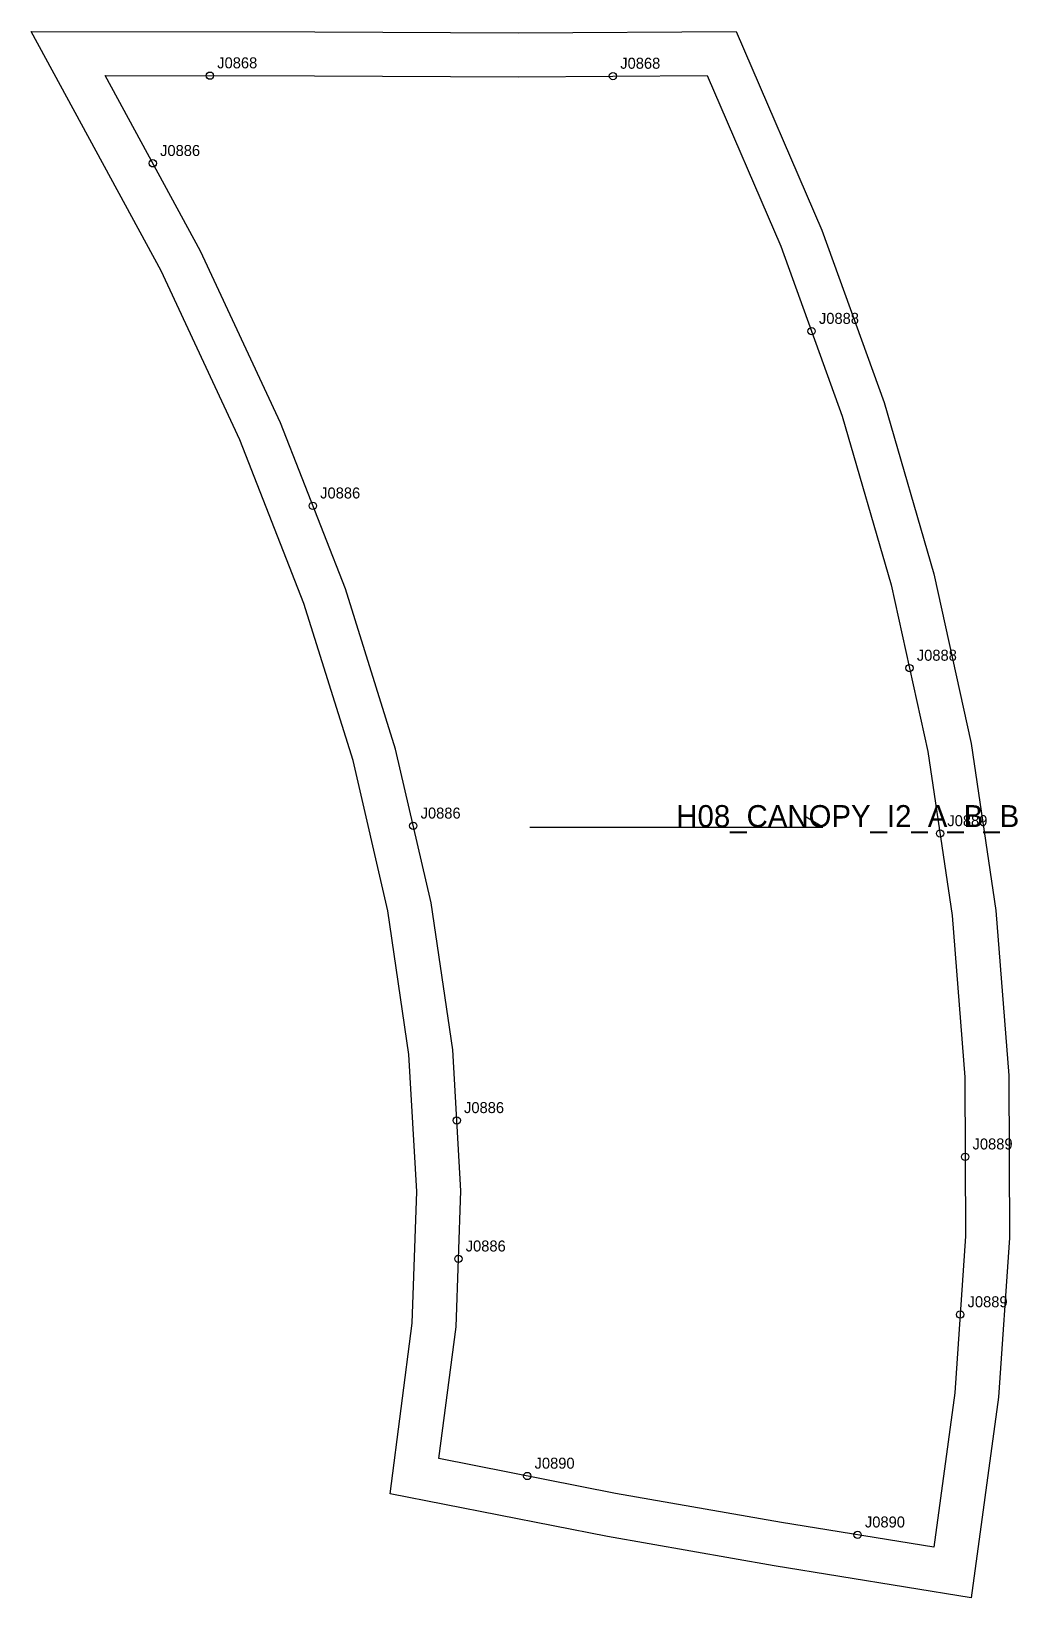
# Model space of a CAD drawing. Header units: millimetres. Extents: x -20 to 249, y -416 to 12.
import ezdxf

# ---------------------------------------------------------------- set-up
doc = ezdxf.new("R2010")
doc.units = ezdxf.units.MM
for name, color, linetype in [('CUT', 1, 'Continuous'), ('GRAIN', 3, 'Continuous'), ('LABEL', 7, 'Continuous'), ('NOTCH', 2, 'Continuous'), ('SEW', 5, 'Continuous')]:
    doc.layers.add(name, color=color, linetype=linetype)

msp = doc.modelspace()

# ---------------------------------------------------------------- linework, layer by layer
at = {"layer": 'CUT'}
msp.add_lwpolyline([(-20.17, 12.04), (57.25, 11.89), (112.92, 11.66), (172.31, 12.05), (195.75, -42.22), (212.75, -89.36), (226.33, -136.15), (236.51, -182.44), (243.32, -228.12), (246.81, -273.13), (247.03, -317.44), (244.04, -361.04), (236.52, -415.76), (182.74, -407.07), (137.23, -399.07), (77.81, -387.4), (83.86, -340.77), (85.12, -304.8), (82.97, -267.37), (77.22, -228.19), (67.71, -187.13), (54.27, -144.22), (36.82, -99.56), (15.28, -53.4), (-20.17, 12.04)], close=True, dxfattribs=at)
at = {"layer": 'GRAIN'}
for p, q in [((116.01, -205.29), (196.01, -205.29)), ((196.01, -205.29), (191.01, -202.29))]:
    msp.add_line(p, q, dxfattribs=at)
at = {"layer": 'NOTCH'}
for centre in [(28.61, -0.06), (138.69, -0.17), (13, -24), (192.96, -69.85), (56.73, -117.54), (219.7, -161.86), (84.16, -204.97), (228.04, -207.04), (96.02, -285.41), (234.92, -295.34), (96.48, -323.21), (233.56, -338.44), (115.29, -382.53), (205.52, -398.59)]:
    msp.add_circle(centre, 1, dxfattribs=at)
at = {"layer": 'SEW'}
msp.add_lwpolyline([(0, 0), (57.21, -0.11), (112.94, -0.34), (164.44, 0), (184.59, -46.64), (201.33, -93.07), (214.69, -139.11), (224.7, -184.61), (231.39, -229.47), (234.81, -273.62), (235.03, -317.06), (232.1, -359.81), (226.3, -401.95), (184.74, -395.23), (139.42, -387.27), (91.16, -377.79), (95.83, -341.76), (97.13, -304.67), (94.92, -266.15), (89.03, -225.96), (79.3, -183.98), (65.6, -140.23), (47.85, -94.84), (26, -48)], close=True, dxfattribs=at)

# ---------------------------------------------------------------- texts
at = {"layer": 'LABEL'}
for s, height, p in [('J0868', 3, (30.61, 1.94)), ('J0868', 3, (140.69, 1.83)), ('J0886', 3, (15, -22)), ('J0888', 3, (194.96, -67.85)), ('J0886', 3, (58.73, -115.54)), ('J0888', 3, (221.7, -159.86)), ('J0886', 3, (86.16, -202.97)), ('H08_CANOPY_I2_A_B_B', 6, (156.01, -205.29)), ('J0889', 3, (230.04, -205.04)), ('J0886', 3, (98.02, -283.41)), ('J0889', 3, (236.92, -293.34)), ('J0886', 3, (98.48, -321.21)), ('J0889', 3, (235.56, -336.44)), ('J0890', 3, (117.29, -380.53)), ('J0890', 3, (207.52, -396.59))]:
    msp.add_text(s, height=height, dxfattribs=at).set_placement(p)

doc.saveas('drawing.dxf')
